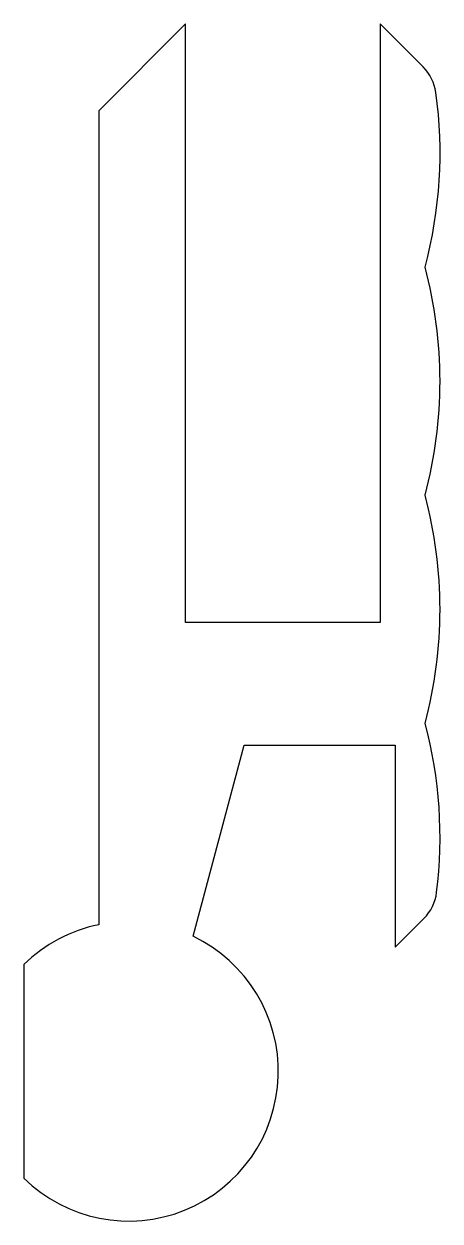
# Model space of a CAD drawing. Extents: x 261.7 to 275.6, y 232.6 to 272.6.
import ezdxf

# ---------------------------------------------------------------- set-up
doc = ezdxf.new("R2010")
doc.units = 0
doc.layers.add('ANA', color=220, linetype='CONTINUOUS')

msp = doc.modelspace()

# ---------------------------------------------------------------- linework, layer by layer
at = {"layer": 'ANA'}
msp.add_lwpolyline([(261.726, 241.14), (261.726, 233.998, 1.180848), (267.375, 242.083), (269.087, 248.469), (274.126, 248.469), (274.126, 241.719), (275.086, 242.679, 0.166722), (275.514, 243.553, 0.096924), (275.126, 249.196, 0.131148), (275.126, 256.821, 0.131148), (275.126, 264.446, 0.100165), (275.489, 270.276, 0.163424), (275.064, 271.131), (273.626, 272.569), (273.626, 252.569), (267.126, 252.569), (267.126, 272.569), (264.226, 269.669), (264.226, 242.468, 0.144503)], format="xyb", close=True, dxfattribs=at)

doc.saveas('drawing.dxf')
